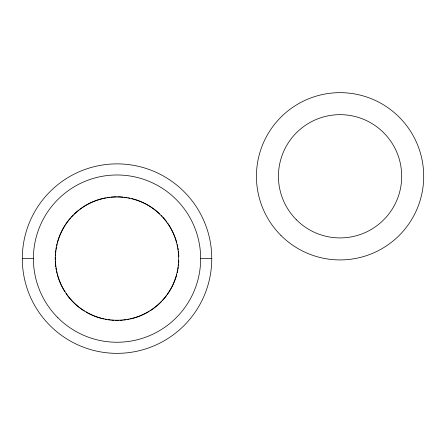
<?xml version="1.0" encoding="UTF-8"?>
<svg xmlns="http://www.w3.org/2000/svg" width="446" height="446" viewBox="0 0 446 446"><rect width="100%" height="100%" fill="white"/><g stroke="black" fill="none" stroke-linecap="round" stroke-linejoin="round"><path stroke-width="0.67" d="M22.3 258.613L33.394 258.613M200.667 258.613L211.761 258.613A94.73 94.73 0 0 1 69.665 340.655A94.73 94.73 0 0 1 69.665 176.571A94.73 94.73 0 0 1 211.761 258.613M178.813 260.62A61.816 61.816 0 0 1 178.718 262.638M178.612 263.987A61.816 61.816 0 0 1 178.406 266.011M178.227 267.355A61.816 61.816 0 0 1 177.904 269.362M177.659 270.689A61.816 61.816 0 0 1 177.229 272.662M176.739 274.613A61.816 61.816 0 0 1 167.283 294.611M166.481 295.704A61.816 61.816 0 0 1 162.595 300.387M161.675 301.368A61.816 61.816 0 0 1 150.23 310.756M149.092 311.464A61.816 61.816 0 0 1 133.031 318.321M132.384 318.494A61.816 61.816 0 0 1 130.427 318.962M129.106 319.236A61.816 61.816 0 0 1 127.11 319.604M125.772 319.81A61.816 61.816 0 0 1 123.754 320.061M122.405 320.195A61.816 61.816 0 0 1 120.381 320.339M119.037 320.395A61.816 61.816 0 0 1 115.023 320.395M113.68 320.339A61.816 61.816 0 0 1 111.656 320.195M110.307 320.061A61.816 61.816 0 0 1 108.289 319.81M106.951 319.604A61.816 61.816 0 0 1 104.955 319.236M103.634 318.962A61.816 61.816 0 0 1 101.677 318.494M101.03 318.321A61.816 61.816 0 0 1 86.123 312.15M84.4 311.113A61.816 61.816 0 0 1 66.002 293.501M64.887 291.812A61.816 61.816 0 0 1 57.322 274.613M56.988 273.32A61.816 61.816 0 0 1 56.542 271.352M56.28 270.025A61.816 61.816 0 0 1 55.934 268.024M55.744 266.68A61.816 61.816 0 0 1 55.51 264.662M55.393 263.313A61.816 61.816 0 0 1 55.271 261.295M55.232 259.951A61.816 61.816 0 0 1 55.232 257.275M55.271 255.932A61.816 61.816 0 0 1 55.393 253.913M55.51 252.564A61.816 61.816 0 0 1 55.744 250.546M55.934 249.202A61.816 61.816 0 0 1 56.28 247.201M56.542 245.874A61.816 61.816 0 0 1 56.988 243.906M57.322 242.613A61.816 61.816 0 0 1 64.887 225.414M65.623 224.282A61.816 61.816 0 0 1 70.568 217.843M71.466 216.84A61.816 61.816 0 0 1 73.322 214.9M74.276 213.969A61.816 61.816 0 0 1 78.864 209.988M79.94 209.163A61.816 61.816 0 0 1 102.329 198.57M103.634 198.264A61.816 61.816 0 0 1 105.618 197.857M106.951 197.623A61.816 61.816 0 0 1 109.632 197.238M110.982 197.093A61.816 61.816 0 0 1 116.361 196.797M117.699 196.797A61.816 61.816 0 0 1 123.079 197.093M124.428 197.238A61.816 61.816 0 0 1 127.11 197.623M128.442 197.857A61.816 61.816 0 0 1 129.769 198.124M131.737 198.57A61.816 61.816 0 0 1 133.031 198.905M133.672 199.078A61.816 61.816 0 0 1 159.785 213.969M161.212 215.379A61.816 61.816 0 0 1 162.138 216.343M163.046 217.336A61.816 61.816 0 0 1 166.888 222.069M167.674 223.167A61.816 61.816 0 0 1 170.567 227.705M170.896 228.285A61.816 61.816 0 0 1 176.739 242.613M177.229 244.559A61.816 61.816 0 0 1 177.659 246.538M177.904 247.865A61.816 61.816 0 0 1 178.227 249.871M178.406 251.215A61.816 61.816 0 0 1 178.612 253.239M178.718 254.588A61.816 61.816 0 0 1 178.813 256.606M280.93 235.427A83.636 83.636 0 0 0 420.851 197.935A83.636 83.636 0 0 0 318.422 95.505A83.636 83.636 0 0 0 280.93 235.427M296.49 219.867A61.626 61.626 0 0 0 399.594 192.243A61.626 61.626 0 0 0 324.114 116.763A61.626 61.626 0 0 0 296.49 219.867M57.891 317.753A83.636 83.636 0 0 0 197.818 280.261A83.636 83.636 0 0 0 95.383 177.831A83.636 83.636 0 0 0 57.891 317.753M86.217 311.983A61.626 61.626 0 0 0 178.656 258.613A61.626 61.626 0 0 0 86.217 205.244A61.626 61.626 0 0 0 86.217 311.983"/></g></svg>
